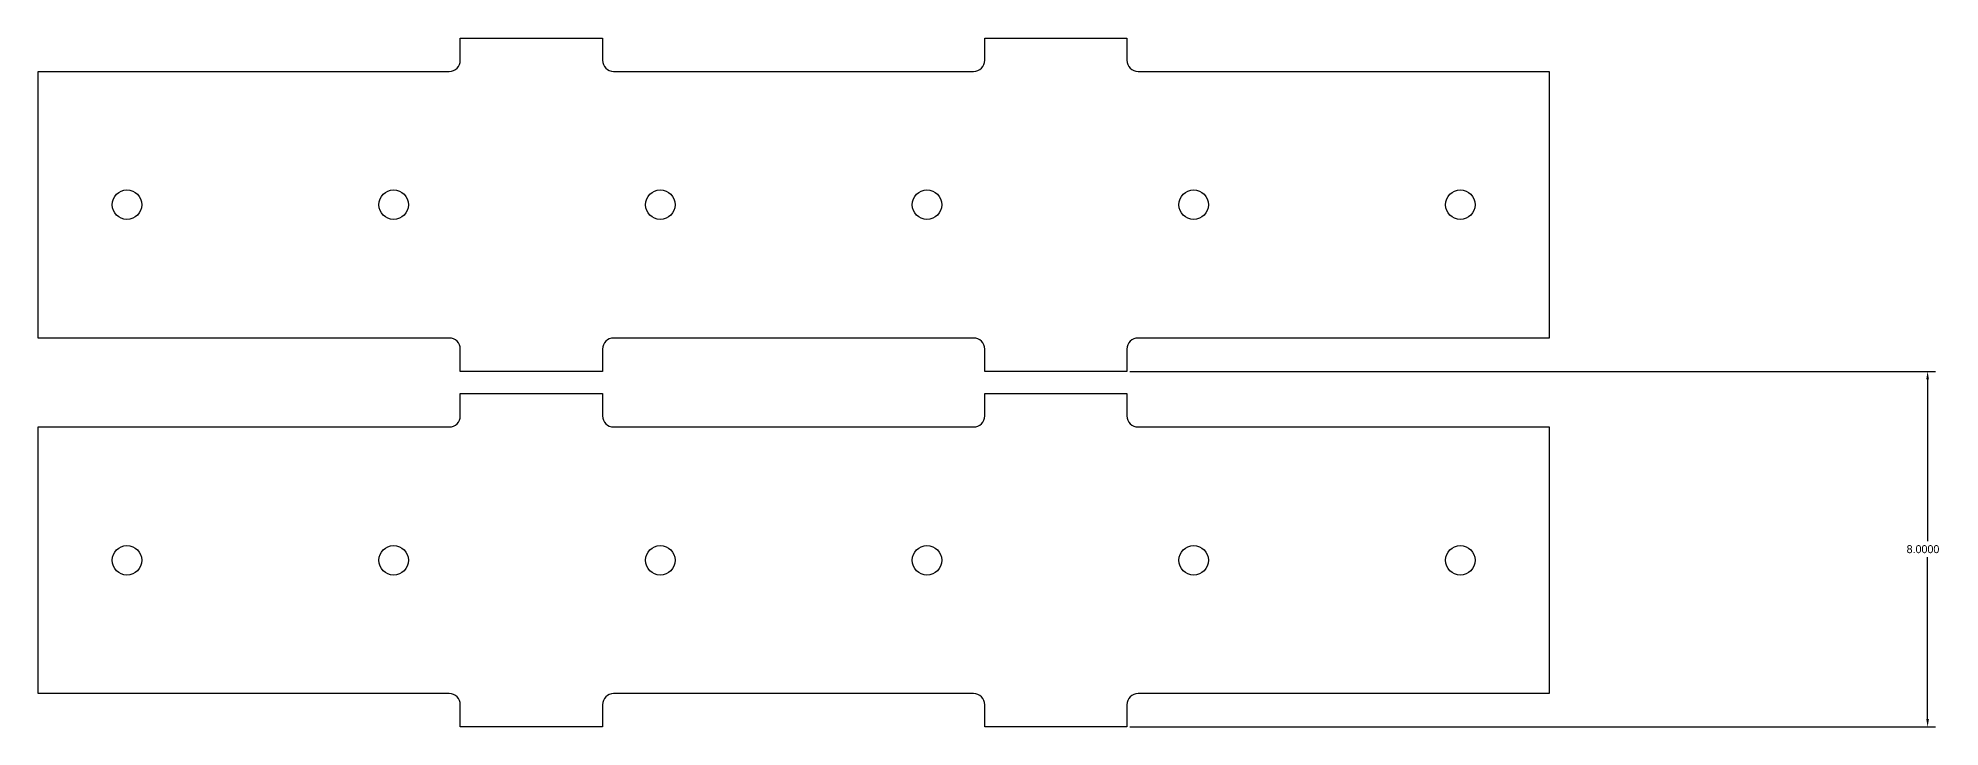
# Model space of a CAD drawing. Extents: x -420 to 2454, y -295 to 739.
# Drawn here: x 555.83 to 598.62, y -256.74 to -241.24 of the extents above; entities that cross this region are included whole.
import ezdxf

# ---------------------------------------------------------------- set-up
doc = ezdxf.new("R2010")
doc.units = 0
doc.header["$PDMODE"] = 32
doc.header["$PDSIZE"] = 0.38
doc.layers.get('0').update_dxf_attribs({"linetype": 'CONTINUOUS'})
doc.layers.get('DEFPOINTS').update_dxf_attribs({"linetype": 'CONTINUOUS'})
doc.layers.add('DEFAULT', color=7, linetype='CONTINUOUS')
doc.layers.add('DRILLING', color=3, linetype='CONTINUOUS')
doc.dimstyles.get("Standard").update_dxf_attribs({"dimtxt": 0.18, "dimasz": 0.18, "dimexe": 0.18, "dimexo": 0.0625, "dimgap": 0.09, "dimtad": 0, "dimtih": 1, "dimtoh": 1, "dimzin": 0, "dimcen": 0.09, "dimazin": 3, "dimtfac": 1, "dimtofl": 0, "dimtmove": 0, "dimatfit": 3})

# ---------------------------------------------------------------- blocks, each defined once
blk = doc.blocks.new('*D19')
at = {"layer": 'DEFAULT', "color": 0}
for p, q in [((580.392, -248.743), (598.523, -248.743)), ((598.343, -248.923), (598.343, -252.563)), ((598.343, -256.563), (598.343, -252.923)), ((580.392, -256.743), (598.523, -256.743))]:
    blk.add_line(p, q, dxfattribs=at)
for points in [[(598.373, -248.923), (598.313, -248.923), (598.343, -248.743)], [(598.313, -256.563), (598.373, -256.563), (598.343, -256.743)]]:
    blk.add_solid(points, dxfattribs=at)
at = {"layer": 'DEFPOINTS', "color": 0}
for p in [(580.33, -248.743), (598.343, -248.743), (580.33, -256.743)]:
    blk.add_point(p, dxfattribs=at)
at = {"layer": 'DEFAULT', "color": 0, "linetype": 'CONTINUOUS'}
blk.add_text('8.0000', height=0.18, dxfattribs=at).set_placement((597.871, -252.833))

msp = doc.modelspace()

# ---------------------------------------------------------------- linework, layer by layer
for p, q in [((565.33, -241.743), (565.33, -241.243)), ((565.33, -241.243), (568.53, -241.243)), ((568.53, -241.243), (568.53, -241.743)), ((577.13, -241.743), (577.13, -241.243)), ((577.13, -241.243), (580.33, -241.243)), ((580.33, -241.243), (580.33, -241.743)), ((555.83, -241.993), (565.08, -241.993)), ((555.83, -247.993), (555.83, -241.993)), ((568.78, -241.993), (576.88, -241.993)), ((580.58, -241.993), (589.83, -241.993)), ((589.83, -241.993), (589.83, -247.993)), ((565.08, -247.993), (555.83, -247.993)), ((576.88, -247.993), (568.78, -247.993)), ((589.83, -247.993), (580.58, -247.993)), ((565.33, -248.743), (565.33, -248.243)), ((568.53, -248.243), (568.53, -248.743)), ((577.13, -248.743), (577.13, -248.243)), ((580.33, -248.243), (580.33, -248.743)), ((568.53, -248.743), (565.33, -248.743)), ((580.33, -248.743), (577.13, -248.743)), ((565.33, -249.743), (565.33, -249.243)), ((565.33, -249.243), (568.53, -249.243)), ((568.53, -249.243), (568.53, -249.743)), ((577.13, -249.743), (577.13, -249.243)), ((577.13, -249.243), (580.33, -249.243)), ((580.33, -249.243), (580.33, -249.743)), ((555.83, -249.993), (565.08, -249.993)), ((555.83, -255.993), (555.83, -249.993)), ((568.78, -249.993), (576.88, -249.993)), ((580.58, -249.993), (589.83, -249.993)), ((589.83, -249.993), (589.83, -255.993)), ((565.08, -255.993), (555.83, -255.993)), ((565.33, -256.743), (565.33, -256.243)), ((568.53, -256.243), (568.53, -256.743)), ((576.88, -255.993), (568.78, -255.993)), ((577.13, -256.743), (577.13, -256.243)), ((580.33, -256.243), (580.33, -256.743)), ((589.83, -255.993), (580.58, -255.993)), ((568.53, -256.743), (565.33, -256.743)), ((580.33, -256.743), (577.13, -256.743))]:
    msp.add_line(p, q)
for centre, start, end in [((565.08, -241.743), 270, 0), ((568.78, -241.743), 180, 270), ((576.88, -241.743), 270, 0), ((580.58, -241.743), 180, 270), ((565.08, -248.243), 0, 90), ((568.78, -248.243), 90, 180), ((576.88, -248.243), 360, 90), ((580.58, -248.243), 90, 180), ((565.08, -249.743), 270, 0), ((568.78, -249.743), 180, 270), ((576.88, -249.743), 270, 360), ((580.58, -249.743), 180, 270), ((565.08, -256.243), 360, 90), ((568.78, -256.243), 90, 180), ((576.88, -256.243), 360, 90), ((580.58, -256.243), 90, 180)]:
    msp.add_arc(centre, 0.25, start, end)
at = {"layer": 'DRILLING'}
for centre in [(557.83, -244.993), (563.83, -244.993), (569.83, -244.993), (575.83, -244.993), (581.83, -244.993), (587.83, -244.993), (557.83, -252.993), (563.83, -252.993), (569.83, -252.993), (575.83, -252.993), (581.83, -252.993), (587.83, -252.993)]:
    msp.add_circle(centre, 0.332, dxfattribs=at)

# ---------------------------------------------------------------- dimensions: what is measured, and where the dimension line sits
at = {"layer": 'DEFAULT'}
dim = msp.add_linear_dim(base=(598.343, -248.743), p1=(580.33, -256.743), p2=(580.33, -248.743), angle=90, dimstyle='Standard', dxfattribs=at)
dim.commit()
dim.dimension.update_dxf_attribs({"geometry": '*D19', "text_midpoint": (598.343, -252.743)})

doc.saveas('drawing.dxf')
